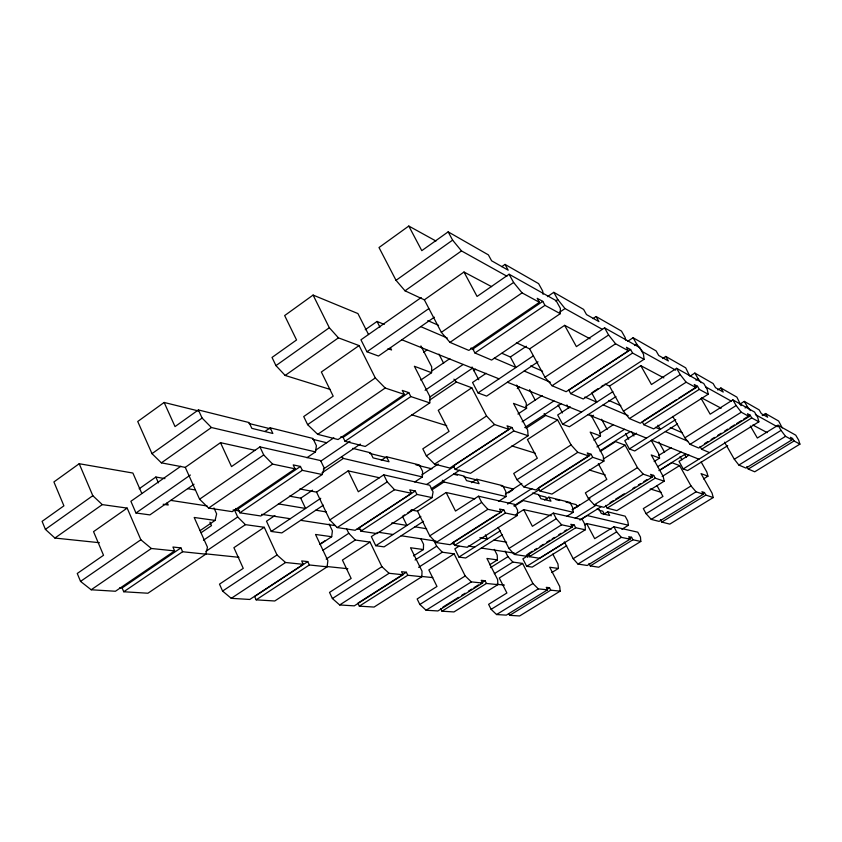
<?xml version="1.0" encoding="UTF-8"?>
<svg xmlns="http://www.w3.org/2000/svg" width="842" height="842" viewBox="0 0 842 842"><rect width="100%" height="100%" fill="white"/><g stroke="black" fill="none" stroke-linecap="round" stroke-linejoin="round"><path stroke-width="1.26" d="M470.815 348.146L472.846 349.02L474.93 352.977L491.623 360.071L560.277 313.677L560.362 308.33L556.099 300.626L509.105 274.239L477.067 296.447L463.995 272.029L424.347 299.826L405.013 290.806L396.024 280.333L379.005 247.527L408.78 226.045L435.956 241.023M420.768 380.068L431.567 372.711L431.714 366.849L420.916 345.925M340.789 436.788L343.115 437.387L345.031 441.303L365.249 446.46L429.767 402.897L429.936 396.614L414.39 366.281L431.567 372.711M421.853 576.717L407.802 575.254L406.328 572.244L357.903 603.167L359.323 606.156L374.069 607.061L421.853 576.717L422.01 571.15L410.528 547.753L423.4 549.552L423.558 544.279L420.758 538.617M414.769 481.982L422.4 476.951L422.579 471.341L419.369 464.952L386.562 456.785L381.342 460.279M497.222 514.188L453.133 542.343L454.648 545.374L467.268 547.289L517.293 515.504L517.63 510.284L514.557 504.358L478.477 496.212L455.501 511.052L446.134 492.507L417.506 511.157L411.117 509.957M327.128 566.834L309.361 564.971L307.783 561.593L254.631 596.494L256.147 599.851L274.745 600.988L327.128 566.834L327.875 560.635L315.529 534.46L331.695 536.722L332.39 530.881L329.117 523.998M306.93 457.732L315.487 451.901L316.403 445.681L312.919 438.45L270.187 427.81L264.935 431.462M432.083 497.611L416.958 494.422L415.253 491.012L359.292 527.766L360.923 531.165L376.942 533.596L432.083 497.611L433.083 491.854L429.746 485.224L383.742 474.835L358.313 491.76L348.167 470.867L316.55 492.128L299.826 488.97M119.743 587.779L122.122 587.927L123.742 591.758L147.918 593.231L205.785 554.162L207.448 547.195L194.186 517.472L215.089 520.398L216.636 513.883L213.963 507.937M235.55 508.536L238.097 508.926L239.865 512.81L260.831 515.988L322.202 474.52L324.244 468.141L320.613 460.585L259.936 446.892L231.508 466.594L220.499 442.671L185.272 467.373L161.38 462.858L151.992 453.649L137.73 421.495L164.137 402.455L198.344 410.928M141.74 493.286L132.889 473.046L79.201 463.721L53.909 481.94L63.908 505.832L42.1 521.366L45.394 529.365L54.919 538.049L99.398 542.701M368.543 334.548L357.924 313.561L313.087 295.068L284.649 315.571L296.552 339.968L272.029 357.44L275.955 365.617L285.154 375.448L330.306 389.478M270.187 427.81L272.871 433.483L251.842 428.357L249.127 422.568L198.375 409.938L175.031 426.589L164.137 402.455M501.8 266.651L505.021 264.409L508.179 270.177L491.602 260.788L488.392 254.884L448.154 231.855L421.789 250.663L408.78 226.045M45.394 529.365L92.809 495.696L79.201 463.721M151.992 453.649L202.101 418.053L198.375 409.938M275.955 365.617L329.317 327.727L313.087 295.068M396.024 280.333L452.607 240.138L448.154 231.855M161.38 462.858L211.416 427.515L315.487 451.901M285.154 375.448L338.421 337.842L359.081 345.578L375.311 377.932L385.204 388.025L404.297 394.393L338.063 439.535L317.697 434.335L307.614 424.652L303.72 416.558L333.19 396.15L321.36 372.006L359.081 345.578M405.013 290.806L461.49 250.916L506.937 276.218M54.919 538.049L102.271 504.611L127.163 508.094L140.856 539.764L151.36 548.489L174.631 550.91L172.936 547.026L180.914 547.889L182.609 551.742L205.785 554.162M139.151 488.792L155.865 477.035L164.927 478.614M365.239 329.727L377.037 321.433L384.247 324.402M180.841 466.247L130.889 501.285L135.962 512.999L149.887 514.894L194.028 484.224M421.179 297.563L360.955 339.81L366.965 351.767L378.468 356.029L434.377 317.181M127.163 508.094L93.546 531.649L103.524 555.278L77.254 573.476L80.537 581.39L91.178 589.768L115.438 591.252L174.631 550.91M135.962 512.999L190.376 475.025M366.965 351.767L428.736 308.667M80.537 581.39L140.856 539.764M185.272 467.373L199.575 499.211L263.704 454.943L272.629 464.11L295.068 468.826L293.205 464.889L300.457 466.447L302.31 470.341L322.202 474.52M307.614 424.652L375.311 377.932M560.277 313.677L544.974 305.351L542.785 301.373L537.196 298.3L539.396 302.31L468.847 350.398L449.975 342.378L441.355 332.337L513.588 282.459L509.105 274.239M423.663 352.251L426.831 350.083M199.575 499.211L208.605 508.073L272.629 464.11M449.975 342.378L522.072 292.879L539.396 302.31M91.178 589.768L151.36 548.489M317.697 434.335L385.204 388.025M315.424 450.375L333.853 437.798M431.409 371.206L449.838 358.629M200.154 530.586L215.089 520.398M547.458 296.637L553.783 292.321L583.611 309.403L586.506 314.571L598.925 321.602L596.073 316.529L592.947 318.623M201.133 532.681L211.5 525.629L209.932 522.145M295.068 468.826L232.234 511.652L208.605 508.073M238.097 508.926L300.457 466.447M343.115 437.387L408.823 392.635L410.822 396.571L429.767 402.897M472.846 349.02L542.785 301.373M122.122 587.927L180.914 547.889M123.742 591.758L182.609 551.742M239.865 512.81L302.31 470.341M345.031 441.303L410.822 396.571M474.93 352.977L544.974 305.351M203.459 540.217L237.676 516.977L245.422 524.65L264.262 527.281L277.007 554.962L285.564 562.498L303.267 564.34L301.689 560.94L307.783 561.593M555.604 300.994L557.772 299.52L553.783 292.321M320.644 461.227L350.019 441.282M425.094 390.299L463.184 364.449L499.022 378.837M323.296 469.131L360.323 444.081M430.02 396.919L472.488 368.186M322.012 472.857L343.357 458.427L422.4 476.951M559.625 312.214L565.024 308.561L602.43 329.39M205.911 551.352L245.422 524.65M429.536 400.182L456.406 382.015L471.794 387.783L486.539 415.99L494.58 424.547L508.884 429.315L449.891 468.047L434.567 464.142L426.368 455.89L422.81 448.839L449.049 431.388L438.25 410.317L471.794 387.783M473.488 370.68L475.667 369.206M274.913 515.546L266.493 521.209L271.229 531.46L281.828 532.902L323.381 505.158M289.48 496.159L300.72 498.169L312.603 490.17M486.15 373.311L472.541 382.468L478.014 392.909L486.644 396.108L537.996 361.818M501.99 353.314L510.368 356.997L526.376 346.23M264.262 527.281L233.908 547.679L243.243 568.35L219.499 584.148L222.583 591.063L231.255 598.336L249.779 599.462L303.267 564.34M516.399 342.705L529.629 348.883L564.645 325.338L590.137 338.842M271.229 531.46L320.76 498.285M478.014 392.909L533.112 355.998M644.067 359.302L632.595 353.061L630.637 349.588L568.803 390.183L570.697 393.646L583.253 398.982L644.067 359.302L643.509 354.314L639.678 347.557L604.588 327.854L576.391 346.62L564.645 325.338M517.283 388.583L519.451 387.152M222.583 591.063L277.007 554.962M316.55 492.128L329.801 519.946L387.204 481.856L394.54 489.718L411.475 493.275L409.759 489.833L415.253 491.012M426.368 455.89L486.539 415.99M544.974 377.227L608.608 335.011L615.576 343.789L628.437 350.798L566.14 391.709L552.057 385.731L544.974 377.227L529.629 348.883M329.801 519.946L337.221 527.566L394.54 489.718M552.057 385.731L615.576 343.789M231.255 598.336L285.564 562.498M434.567 464.142L494.58 424.547M421.831 474.867L438.229 464.047M525.713 406.37L542.122 395.551M627.658 341.315L633.1 337.726L656.097 350.893L658.718 355.492L668.369 360.955L665.79 356.44L662.517 358.566M319.634 544.311L324.907 540.838M319.897 544.49L331.695 536.722M517.904 414.032L526.608 408.296L526.166 402.95L516.641 385.089M322.844 550.321L348.767 533.291L355.303 540.027L370.038 542.09L381.9 566.677L389.078 573.297L403.002 574.749L401.529 571.718L406.328 572.244M634.542 345.525L636.71 344.104L642.825 351.882L675.631 370.143M411.475 493.275L355.124 530.281L337.221 527.566M528.113 435.735L513.788 430.957L511.978 427.515L453.406 465.963L455.154 469.394L470.499 473.299L528.113 435.735L527.65 430.052L513.504 403.392L526.608 408.296M426.641 484.466L454.08 466.457M522.103 421.81L553.92 400.929L581.548 412.012L612.881 391.667M256.147 599.851L309.361 564.971M360.923 531.165L416.958 494.422M455.154 469.394L513.788 430.957M570.697 393.646L632.595 353.061M431.199 488.802L459.806 470.078M524.745 427.568L561.067 403.802M431.914 489.876L443.955 481.992L506.042 496.548L505.768 491.444L502.8 485.718L476.825 479.245L471.531 482.687M326.17 559.077L355.303 540.027M526.092 428.273L545.7 415.453L557.593 419.905L571.065 444.913L577.801 452.333L588.916 456.038L535.796 489.949L523.84 486.908L516.977 479.719L513.715 473.478L537.322 458.237L527.429 439.545L557.593 419.905M377.795 532.397L371.343 536.607L375.753 545.721L384.078 546.858L423.494 521.324M404.57 514.925L402.444 516.314L406.939 525.461L391.783 522.914M407.77 512.841L412.033 510.063M570.223 406.823L557.678 415.001L562.677 424.273L569.392 426.757L615.934 396.603M592.726 392.14L598.083 388.646M601.293 386.552L603.44 385.152M370.038 542.09L342.431 560.077L351.146 578.443L329.517 592.4L332.401 598.536L339.673 604.956L354.282 605.851L403.002 574.749M605.061 384.026L609.482 386.089L640.804 365.681L663.864 377.89M375.753 545.721L420.842 516.441M562.677 424.273L581.548 412.012M591.326 416.685L593.494 415.285M642.141 421.642L643.856 424.715L653.655 428.883L708.196 394.224L707.28 389.583L703.807 383.563L676.61 368.291L651.455 384.531L640.804 365.681M332.401 598.536L381.9 566.677M417.506 511.157L429.767 535.849L481.666 502.442L487.865 509.326L501.095 512.104L499.527 509.042L503.832 509.968L505.4 513.01L517.293 515.504M516.977 479.719L571.065 444.913M623.417 411.201L680.231 374.627L686.135 382.205L696.06 387.615L640.32 423.21L629.406 418.579L623.417 411.201L609.482 386.089M505.358 494.043L521.851 483.455M599.936 433.325L613.134 424.852M508.305 492.833L512.61 490.065M690.461 375.9L694.85 373.069L713.121 383.531L715.521 387.667L723.236 392.046L720.868 387.973L717.731 389.962M413.506 555.899L423.4 549.552M498.496 501.39L506.042 496.548M593.936 440.177L600.504 435.967L599.714 431.062L590.916 414.969M429.767 535.849L436.051 542.553L487.865 509.326M629.406 418.579L686.135 382.205M339.673 604.956L389.078 573.297M523.84 486.908L577.801 452.333M695.976 380.174L698.144 378.784L701.154 382.689M415.085 560.014L436.661 546.205L442.292 552.205L454.143 553.868L465.194 575.97L471.352 581.885L482.571 583.053L481.203 580.327L485.087 580.748L486.455 583.453L497.854 584.643L497.633 579.591L486.929 558.446L497.422 559.909L497.212 555.088L494.317 549.384M507.61 504.063L531.87 488.539M596.957 446.934L624.532 429.304L646.477 438.124M499.422 512.789L503.832 509.968M603.946 461.058L592.747 457.311L591.084 454.259L538.312 487.96L539.911 491.002L551.952 494.075L603.946 461.058L603.125 455.88L590.179 432.104L600.504 435.967M643.246 420.937L676.473 399.718M678.684 398.308L697.513 386.278L699.281 389.372L708.196 394.224M501.095 512.104L450.081 544.679L436.051 542.553M513.767 505.853L539.269 489.581M600.251 450.68L630.184 431.578M514.525 506.105L523.219 500.558L573.255 512.294L572.697 507.61L569.939 502.421L548.868 497.18L544.469 499.969M418.59 567.319L442.292 552.205M600.22 451.459L615.628 441.629L625.111 445.176L637.468 467.636L643.256 474.172L652.14 477.14L603.84 507.305L594.263 504.863L588.379 498.506L585.369 492.886L606.819 479.361L598.325 463.7M359.323 606.156L407.802 575.254M454.648 545.374L505.4 513.01M539.911 491.002L592.747 457.311M643.856 424.715L699.281 389.372M636.51 433.177L624.775 440.64L629.363 448.975L634.731 450.965L677.442 423.936M459.027 546.195L454.827 548.868L458.932 557.078L465.658 557.993L502.485 534.691M454.143 553.868L428.841 569.939L436.977 586.464L417.158 598.967L419.842 604.482L426.084 610.239L437.893 610.955L482.571 583.053M516.072 514.483L523.703 509.631L551.342 515.736M603.198 459.101L625.111 445.176M458.932 557.078L500.327 530.828M629.363 448.975L675.758 419.558M532.344 551.215L527.934 553.973L529.344 556.688L539.554 558.246L585.295 529.786L585.211 525.008L582.359 519.661L553.31 513.104L532.376 526.303L523.703 509.631M689.04 455.101L679.01 461.374L683.251 468.941L758.863 421.8L757.737 417.485L754.558 412.054L732.866 399.876L710.164 414.19L701.091 398.392M419.842 604.482L465.194 575.97M498.159 527.418L508.947 548.447L556.257 518.693L561.614 524.808L572.234 527.039L570.781 524.292L574.244 525.029L575.696 527.766L585.295 529.786M588.379 498.506L637.468 467.636M684.872 437.819L736.171 405.549L741.276 412.222L749.169 416.527L698.744 448.028L690.051 444.334L684.872 437.819L672.758 416.401M572.328 509.484L579.696 504.853M572.181 509.82L589.968 498.653M658.854 455.354L671.085 447.67M740.044 404.055L744.296 401.381L759.158 409.886L761.357 413.643L767.672 417.222L765.494 413.517L762.242 415.548M489.623 564.803L497.422 559.909M566.771 516.367L573.255 512.294M654.15 461.511L659.591 458.09L658.602 453.575L651.287 440.419M490.444 567.645L507.947 556.678L512.883 562.077L522.619 563.445L532.933 583.527L538.301 588.874L547.553 589.832L546.269 587.348L549.479 587.695L550.752 590.168L560.172 591.147L559.719 586.516L549.7 567.234L558.414 568.455L557.972 564.014L552.794 554.078M745.096 407.938L747.317 406.549L750.401 410.601M508.947 548.447L514.367 554.425L561.614 524.808M690.051 444.334L741.276 412.222M426.084 610.239L471.352 581.885M594.263 504.863L643.256 474.172M575.212 518.314L596.378 505.053M657.665 466.689L681.062 452.038L698.902 459.206M579.822 520.019L600.988 506.8M658.907 470.594L685.641 453.88M494.307 573.686L512.883 562.077M580.696 519.672L587.263 515.567L628.458 525.229L627.711 520.903L625.143 516.167L607.703 511.82L603.367 514.525M659.77 470.257L671.884 462.69L679.61 465.584L691.029 485.96L696.071 491.812L703.344 494.233L659.086 521.387L651.234 519.388L646.098 513.683L643.309 508.6L662.959 496.443L656.939 485.56M442.871 607.114L458.427 597.399M461.763 595.315L465.089 593.242M468.426 591.158L471.762 589.074M473.983 587.684L478.424 584.906M480.645 583.517L485.087 580.748M534.554 549.837L536.754 548.458M540.069 546.395L543.374 544.321M546.679 542.259L549.984 540.185M552.194 538.817L554.404 537.438M558.814 534.681L561.014 533.302M564.319 531.228L566.529 529.86M570.939 527.103L574.244 525.029M610.04 502.674L613.313 500.632M615.491 499.264L624.217 493.812M632.952 488.36L635.131 487.002M638.404 484.95L640.594 483.592M643.867 481.54L647.14 479.498M650.413 477.456L653.687 475.414L655.202 478.161L664.212 481.171L663.17 476.425L651.255 454.964L659.591 458.09M704.459 443.681L707.806 441.587M711.143 439.503L714.479 437.419M717.826 435.325L721.162 433.241M724.509 431.157L727.846 429.062M730.077 427.673L734.529 424.894M736.761 423.494L741.213 420.716M743.433 419.327L750.117 415.148L751.738 417.927L758.863 421.8M572.234 527.039L525.661 556.13L514.367 554.425M529.102 554.973L522.871 558.867L526.703 566.329L532.249 567.087L566.687 545.7M440.65 608.503L441.976 611.208L486.455 583.453M529.344 556.688L575.696 527.766M605.672 505.4L607.156 508.147L655.202 478.161M700.007 446.46L701.575 449.228L751.738 417.927M522.619 563.445L499.274 577.991L506.895 593L488.602 604.324L491.118 609.334L496.559 614.544L506.316 615.134L547.553 589.832M584.443 524.892L586.632 523.535L611.471 529.018M662.17 476.456L679.61 465.584M526.703 566.329L564.982 542.522M497.854 584.643L453.964 611.934L441.976 611.208M664.212 481.171L616.849 510.62L607.156 508.147M727.72 445.681L687.64 470.573L683.251 468.941M588.968 563.456L590.284 565.929L598.704 567.213L640.825 541.448L640.457 537.049L637.804 532.176L613.913 526.776L594.694 538.669L586.632 523.535M746.833 466.542L748.275 469.057L754.716 471.794L799.9 444.144L798.658 440.113L795.743 435.177L778.029 425.231L757.347 438.029L750.338 425.968M491.118 609.334L532.933 583.527M564.361 541.88L573.192 558.678L616.639 531.86L621.354 537.354L630.069 539.185L628.721 536.691L631.574 537.301L632.91 539.785L640.825 541.448M646.098 513.683L691.029 485.96M734.308 459.237L781.06 430.378L785.544 436.335L791.975 439.829L745.959 468.078L738.866 465.058L734.308 459.237L724.53 442.197M621.859 529.302L628.458 525.229M551.794 572.539L558.414 568.455M703.533 478.909L707.943 476.183L706.827 472.004L701.133 461.932M573.192 558.678L577.959 564.066L621.354 537.354M738.866 465.058L785.544 436.335M496.559 614.544L538.301 588.874M651.234 519.388L696.071 491.812M547.258 589.063L549.479 587.695M629.321 538.68L631.574 537.301M702.249 493.917L704.449 492.57L705.859 495.075L713.248 497.538L712.079 493.159L701.049 473.614L707.943 476.183M630.069 539.185L587.242 565.466L577.959 564.066M508.863 613.702L509.684 615.344L550.752 590.168M590.284 565.929L632.91 539.785M660.433 519.588L661.801 522.082L705.859 495.075M748.275 469.057L794.08 440.976L799.9 444.144M713.248 497.538L669.779 524.113L661.801 522.082M560.172 591.147L519.619 615.955L509.684 615.344M205.29 553.794L238.939 557.309M325.622 566.392L347.862 568.718M421.053 576.381L432.777 577.601M496.759 584.306L504.442 585.106M163.148 504.263L168.221 505.011L167.19 502.685M170.768 500.39L207.121 505.968M233.097 509.957L239.591 510.947M261.673 514.336L290.237 518.725M300.657 520.324L335.295 525.64M357.103 528.986L360.955 529.576M378.911 532.333L393.025 534.502M401.213 535.765L436.04 541.111M451.522 543.49L454.101 543.879M468.299 546.058L474.741 547.047M481.35 548.058L514.504 553.152M527.25 555.11L529.807 555.499M479.877 537.691L487.476 538.975L485.392 534.859M187.629 488.665L195.312 489.96M278.386 503.895L305.572 508.452L300.72 498.169M315.855 510.178L326.222 511.925M415.022 526.818L426.631 528.765M493.991 540.069L506.631 542.185M220.499 442.671L254.947 450.281M348.167 470.867L379.447 477.772M446.134 492.507L474.793 498.832M248.906 423.463L270.177 428.746M312.719 439.292L326.643 442.745M369.512 453.364L386.994 457.701M415.99 464.889L431.957 468.847M453.659 474.225L457.48 475.172M463.847 476.751L476.583 479.908M501.232 486.023L513.567 489.076M538.543 495.275L545.784 497.064L546.942 499.274M555.846 499.559L559.646 500.506M565.971 502.074L576.107 504.579L577.317 506.852M599.157 510.294L602.756 511.189L604.514 514.451M352.693 448.344L370.543 452.796L373.048 457.869L389.036 461.763L386.562 456.785M454.27 473.636L464.216 476.109L466.531 480.635L479.109 483.697L476.825 479.245M532.397 493.075L538.691 494.643L540.838 498.717L550.984 501.19L548.868 497.18M596.873 509.126L599.325 509.736L601.314 513.452L609.671 515.483L607.703 511.82M411.612 414.759L446.713 425.673M511.831 445.923L535.238 453.185M589.337 470.004L605.261 474.951M650.203 488.928L661.296 492.37M408.823 392.635L402.287 390.425L404.297 394.393M511.978 427.515L507.052 425.841L508.884 429.315M591.084 454.259L587.253 452.954L588.916 456.038M653.687 475.414L650.603 474.372L652.14 477.14M704.449 492.57L701.923 491.717L703.344 494.233M388.015 348.599L391.551 349.967L390.393 347.683M401.866 339.779L463.184 364.449M507.431 382.226L553.92 400.929M588.084 414.653L624.532 429.304M651.708 440.229L681.062 452.038M701.575 449.228L709.427 452.564M420.768 326.643L447.281 338.01M471.383 348.346L473.793 349.388M494.275 358.176L515.967 367.48L510.368 356.997M524.208 371.017L550.373 382.236M584.864 397.035L596.757 402.139L591.652 392.835M603.156 404.886L628.143 415.601M655.508 427.336L660.265 429.378L657.928 425.199M665.38 431.578L687.851 441.219M427.799 320.602L438.566 325.349M530.618 365.933L542.585 371.217M608.871 400.434L620.849 405.718M670.264 427.494L682.178 432.746M463.995 272.029L491.623 286.659M701.596 397.877L721.184 408.244M752.853 425.021L767.262 432.651M630.637 349.588L626.469 347.293L628.437 350.798M697.513 386.278L694.282 384.51L696.06 387.615M750.117 415.148L747.538 413.738L749.169 416.527M705.649 386.857L731.319 401.15M755.379 414.548L777.208 426.705M505.021 264.409L538.606 283.638L542.669 290.995L543.048 294.279M596.073 316.529L621.501 331.095L625.174 337.589L625.701 340.115M665.79 356.44L685.704 367.838L689.693 375.995M720.868 387.973L736.887 397.14L741.013 405.655M765.494 413.517L778.661 421.053L782.218 427.873M92.809 495.696L102.271 504.611M202.101 418.053L211.416 427.515M341.663 456.627L343.357 458.427M442.355 480.235L443.955 481.992M329.317 327.727L338.421 337.842M453.922 379.163L456.406 382.015M544.132 413.59L545.7 415.453M452.607 240.138L461.49 250.916M513.588 282.459L522.072 292.879M557.772 299.52L565.024 308.561M794.08 440.976L792.585 438.45L790.48 437.303L791.975 439.829M778.029 425.231L781.06 430.378M744.296 401.381L747.317 406.549M732.866 399.876L736.171 405.549M694.85 373.069L698.144 378.784M676.61 368.291L680.231 374.627M633.1 337.726L636.71 344.104M684.42 453.985L686.241 457.227M680.083 456.501L681.936 459.785M604.588 327.854L608.608 335.011M658.876 442.029L664.601 452.28M631.447 431.525L633.931 436.009M625.553 433.577L628.69 439.261M601.546 419.263L607.135 429.431M566.919 404.939L568.739 408.296M558.13 404.949L562.435 412.906M613.913 526.776L616.639 531.86M529.618 389.709L535.133 400.013M553.31 513.104L556.257 518.693M472.025 366.975L478.74 379.753M424.347 299.826L441.355 332.337M438.924 354.114L443.65 363.218M526.576 555.088L527.766 557.383M478.477 496.212L481.666 502.442M505.074 551.057L507.947 556.678M377.037 321.433L379.931 327.138M433.756 540.343L436.661 546.205M383.742 474.835L387.204 481.856M346.504 528.576L348.767 533.291M259.936 446.892L263.704 454.943M234.497 509.999L237.676 516.977M155.865 477.035L158.443 482.866"/></g></svg>
